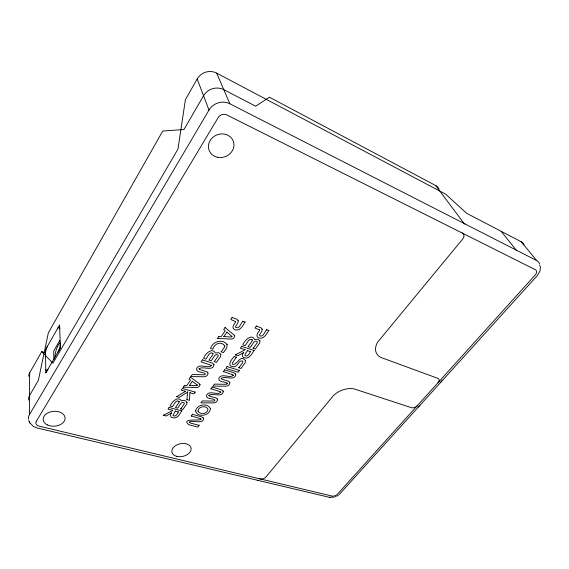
<?xml version="1.0" encoding="UTF-8"?>
<svg xmlns="http://www.w3.org/2000/svg" width="569" height="569" viewBox="0 0 569 569"><rect width="100%" height="100%" fill="white"/><g stroke="black" fill="none" stroke-linecap="round" stroke-linejoin="round"><path stroke-width="0.85" d="M28.571 419.246A12.803 8.656 -4 0 1 29.396 414.737L29.631 372.901L41.75 351.642L45.001 352.574M245.09 321.898C243.155 325.141 240.082 331.592 234.997 329.764C230.95 328.541 233.88 324.031 235.594 322.104L235.452 321.371M186.895 399.488L189.463 400.441L189.925 392.51M210.402 408.378C210.615 416.01 196.547 418.179 195.544 410.583M254.13 350.326C252.231 353.441 249.208 359.494 244.336 357.837C241.363 357.19 242.373 353.854 243.681 352.289M180.579 408.72L182.827 409.566L186.732 403.976L186.973 402.432M199.107 425.128L197.877 427.106L188.609 424.645C180.003 417.013 204.634 422.013 200.331 418.62L191.22 415.918M268.86 330.305C266.897 333.434 263.845 339.75 258.859 338C254.905 336.763 257.985 332.374 259.628 330.539L259.492 329.821M207.905 372.688C208.603 374.999 205.971 376.87 203.866 376.756L190.85 376.578L192.272 374.544L203.951 374.8L204.996 374.637L205.338 373.769C203.261 371.642 195.473 372.923 196.668 368.299C199.655 362.937 207.777 368.996 211.362 365.654L211.27 365.113M186.945 399.73L187.656 391.799M221.099 351.685L223.404 352.645L226.846 347.645L227.081 344.416M199.157 425.37L190.117 422.952C187.023 418.542 204.84 425.598 203.439 417.973M217.365 399.018C218.027 401.245 215.438 402.98 213.439 402.895L200.893 402.859L202.287 400.932L213.546 401.06L214.549 400.889L214.89 400.071C212.927 398.087 205.416 399.417 206.59 395.021C209.527 389.943 217.273 395.569 220.772 392.382L220.082 391.671L210.886 388.734M238.752 367.61L240.979 368.527L245.246 362.602L245.417 360.369M207.962 372.923L206.867 371.728L199.883 369.516L199.136 368.762C202.379 365.675 214.015 371.998 213.901 364.267M214.122 361.507L216.412 362.453L220.623 356.422L220.8 354.16M229.698 382.24C230.345 384.502 227.735 386.301 225.694 386.209L213.034 386.081L214.47 384.103L225.822 384.31L226.839 384.146L227.195 383.3C225.21 381.273 217.607 382.489 218.887 378.029C221.846 372.83 229.698 378.641 233.233 375.405L232.543 374.665L223.304 371.571M217.429 399.253L216.384 398.136L209.677 396.131L208.958 395.434C212.116 392.454 223.24 398.385 223.233 391.038M229.762 382.475L228.724 381.315L221.981 379.196L221.277 378.47C224.485 375.469 235.737 381.536 235.722 374.039M183.204 387.183L197.493 387.475L199.577 386.095L199.982 384.537M253.056 348.107L255.296 349.067L259.692 342.979L259.933 340.696M217.344 338.427L231.042 339.081C232.998 339.238 235.367 337.253 234.471 335.219M242.828 321.101L242.899 321.329C240.758 322.943 239.592 329.38 235.865 327.573L235.53 326.606L237.892 322.972L238.198 320.646M238.816 367.844L242.778 362.446L242.671 361.095C238.283 359.444 237.742 368.285 232.714 366.664C226.206 365.831 232.316 358.534 234.257 356.429M266.676 329.536L266.754 329.757C264.606 331.314 263.404 337.602 259.756 335.859L259.457 334.921L261.84 331.378L262.181 329.102M189.385 385.369L196.682 385.697L197.365 384.936M223.752 336.571L231.242 337.047L231.946 336.251M197.991 411.366C197.998 406.216 206.412 405.036 208.034 409.41C207.173 414.154 200.11 414.957 197.934 411.124M181.81 410.69C180.138 413.862 177.208 419.154 172.62 417.717C169.811 417.347 170.216 414.246 171.596 412.703M221.156 351.919L224.599 346.976L224.705 345.632M195.594 410.825C197.052 404.246 207.578 402.681 210.459 408.62M180.622 408.955L184.256 403.848L184.363 402.959C181.255 400.263 179.256 406.629 177.677 408.144L175.458 407.532L179.079 402.404L179.135 401.266M214.179 361.742L218.091 356.23L218.24 355.255C215.032 352.261 212.856 359.288 211.191 360.796L208.937 360.085L212.849 354.544L212.934 353.335M178.403 411.778C177.812 413.499 175.273 417.731 172.955 415.455L175.394 410.953M245.488 360.597C240.09 353.278 236.583 367.033 232.259 363.975L232.387 363.043L236.434 357.14M253.127 348.335L257.209 342.773L257.124 341.364C253.546 339.572 252.337 345.838 250.232 347.36L248.041 346.628L252.117 341.037L252.223 339.814M60.278 343.712L60.307 344.409A6.295 1.757 -71.9 0 1 58.28 351.5L57.867 352.204M250.609 351.443C249.656 353.036 247.885 357.289 245.154 355.753L245.04 354.345L247.643 350.454M59.709 328.882L59.688 328.277A6.152 1.686 -71.6 0 0 57.483 328.697M58.28 351.5L60.435 347.801L59.56 325.063L45.449 349.729L45.84 372.837L47.931 369.26A6.238 1.714 -72.2 0 1 45.783 369.381M524.021 244.926A11.942 8.101 -35.5 0 0 521.232 241.761L466.616 213.283L445.676 194.164L216.654 73.109A14.282 13.556 -26.7 0 0 197.18 78.97L185.409 99.625L177.962 149.092L52.917 363.186L41.75 351.642M59.887 340.298L53.664 351.094L53.877 359.601M45.84 372.837L60.435 347.801M29.396 414.737L208.987 110.08A15.299 14.097 -24.6 0 1 229.855 103.771L536.674 260.559A12.319 8.13 -34.8 0 1 539.483 263.746M442.013 380.497L440.52 382.61M172.713 410.228L168.019 409.175L169.171 407.226M179.185 401.508C176.02 398.748 173.95 405.078 172.4 406.693L170.181 406.081C171.212 402.276 178.239 395.327 181.447 400.953C183.261 400.007 186.483 400.384 187.023 402.667M185.316 391.173L181.283 390.234L182.464 388.236M183.254 387.425L184.512 385.32M184.562 385.554L186.774 385.569L190.579 380.149L189.093 379.082L190.366 376.955M211.327 365.348L201.12 361.905L202.443 359.715M212.991 353.562C209.726 350.49 207.486 357.496 205.836 359.103L203.588 358.392C204.584 354.53 212.187 346.692 215.331 353.008L218.724 352.709L220.857 354.395M224.769 345.86C221.156 340.824 214.378 343.463 212.806 349.181L210.551 348.448C212.635 341.308 222.628 338.406 227.145 344.65M217.408 338.662L218.759 336.407M218.823 336.642L221.092 336.699L225.196 330.845L223.717 329.65L225.089 327.374M235.523 321.599L230.822 319.508L232.131 317.317M189.434 385.604L192.336 381.18M223.816 336.798L226.939 332.04M189.975 392.745L193.993 393.904L195.181 391.927M191.269 416.159L192.507 414.14M210.943 388.968L212.23 386.877M223.368 371.806L224.684 369.665M239.464 370.263L238.226 372.268L225.843 368.378L227.088 366.344M245.011 349.572L240.41 348.249L241.69 346.165M252.302 340.042L252.031 339.622C248.383 337.723 247.131 344.032 245.033 345.618L242.849 344.885C243.859 341.265 251.654 332.965 254.628 339.494L257.97 339.209L260.005 340.923M259.571 330.041L255.047 328.029L256.363 325.881M437.966 382.823L438.429 382.247A4.73 3.037 -26.7 0 0 438.052 378.428L380.533 357.318A18.428 12.639 -26.2 0 1 377.937 341.784L463.088 238.553A5.605 4.026 -34.6 0 0 462.782 233.311L462.149 232.927M417.475 405.533L416.949 406.06A4.623 2.937 -25.1 0 1 411.671 407.76L354.053 388.883A17.525 11.622 -22.1 0 0 333.562 395.455L265.709 477.299A4.524 2.831 -16.7 0 1 260.488 478.991L259.813 478.87M419.894 405.42L418.094 407.063M339.224 494.518L537.328 275.545L540.052 270.944L540.479 266.52M338.512 495.101L336.869 496.118M176.497 396.543L179.029 397.489L187.706 392.034M176.539 396.785L185.366 391.415M235.175 354.729L237.856 355.81L243.752 352.524M163.353 415.093L166.048 416.046L171.646 412.945M235.246 354.956L245.075 349.807M163.395 415.334L172.756 410.462M335.013 496.886L335.959 496.538M334.053 497.157L329.003 497.235L37.305 428.009L33.329 426.401L29.688 422.632M329.928 497.398L330.319 497.427M257.344 480.229L258.376 480.414M192.557 414.381L201.839 416.921L203.496 418.208M175.437 411.195L178.453 412.013M169.213 407.468L181.852 410.932M182.514 388.478L195.231 392.169M212.287 387.112L221.64 389.893L223.29 391.273M224.748 369.9L234.144 372.837L235.786 374.274M202.5 359.949L212.23 363.015L213.958 364.501M227.152 366.578L239.535 370.49M234.321 356.663L236.505 357.368M247.714 350.682L250.68 351.67M241.754 346.393L254.201 350.554M232.202 317.545L236.946 319.294L238.269 320.866M242.899 321.329L245.161 322.125M256.434 326.108L261.007 327.801L262.259 329.33M266.754 329.757L268.938 330.525M438.969 189.086A12.177 9.218 -36.5 0 0 435.705 185.565L269.464 97.221L255.659 106.204L223.773 89.653A14.83 13.855 -25.4 0 0 203.553 95.756L183.951 129.526L162.727 131.048L48.344 332.844L38.372 380.341L29.503 395.619A12.482 8.613 -3.4 0 0 28.699 400.092M190.423 377.19L199.335 383.662L200.039 384.772M192.386 381.415L197.415 385.17M225.153 327.602L234.535 335.447M227.003 332.275L232.017 336.485M521.232 241.761L536.674 260.559M501.147 231.284L516.239 250.118M435.705 185.565L464.034 223.439A13.03 9.396 -34.8 0 1 465.122 224.115M28.813 420.519L29.446 422.162M29.147 421.601L29.972 423.165M216.654 73.109L229.855 103.771M197.18 78.97L208.987 110.087M233.141 374.871L233.233 375.405M227.131 383.065L227.223 383.598M221.213 378.236L221.305 378.762M220.687 391.863L220.772 392.382M208.908 395.199L209.001 395.718M199.079 368.527L199.178 369.068M200.949 418.777L201.042 419.282M189.349 422.056L189.441 422.568M59.56 325.063L59.702 328.576M55.051 357.005A8.82 2.482 -72 0 1 60.022 342.673M45.506 352.993A6.095 1.643 -71.9 0 1 47.469 346.201M28.735 376.223A12.105 8.556 -2.6 0 1 29.631 372.901M539.739 264.82A12.319 8.13 -34.8 0 1 539.81 265.979M36.331 421.302L36.018 421.928A5.505 3.706 -4.1 0 0 38.592 425.996L332.218 496.118A4.268 2.539 -19.8 0 0 337.14 494.518L535.571 274.585A5.299 3.478 -34.7 0 0 535.657 269.87L226.227 114.653A6.593 6.053 -24.5 0 0 218.524 116.986L36.331 421.302M47.298 424.894A10.996 7.447 -4.7 0 0 64.987 419.381A10.996 7.447 -4.7 0 0 50.122 411.992A10.996 7.447 -4.7 0 0 47.298 424.894M176.788 456.366A9.794 6.437 -12.5 0 0 191.148 448.792A9.794 6.437 -12.5 0 0 176.525 445.1A9.794 6.437 -12.5 0 0 176.788 456.366M217.635 157.286A12.938 11.643 -21.1 0 0 233.582 142.072A12.938 11.643 -21.1 0 0 212.308 137.819A12.938 11.643 -21.1 0 0 217.635 157.286"/></g></svg>
